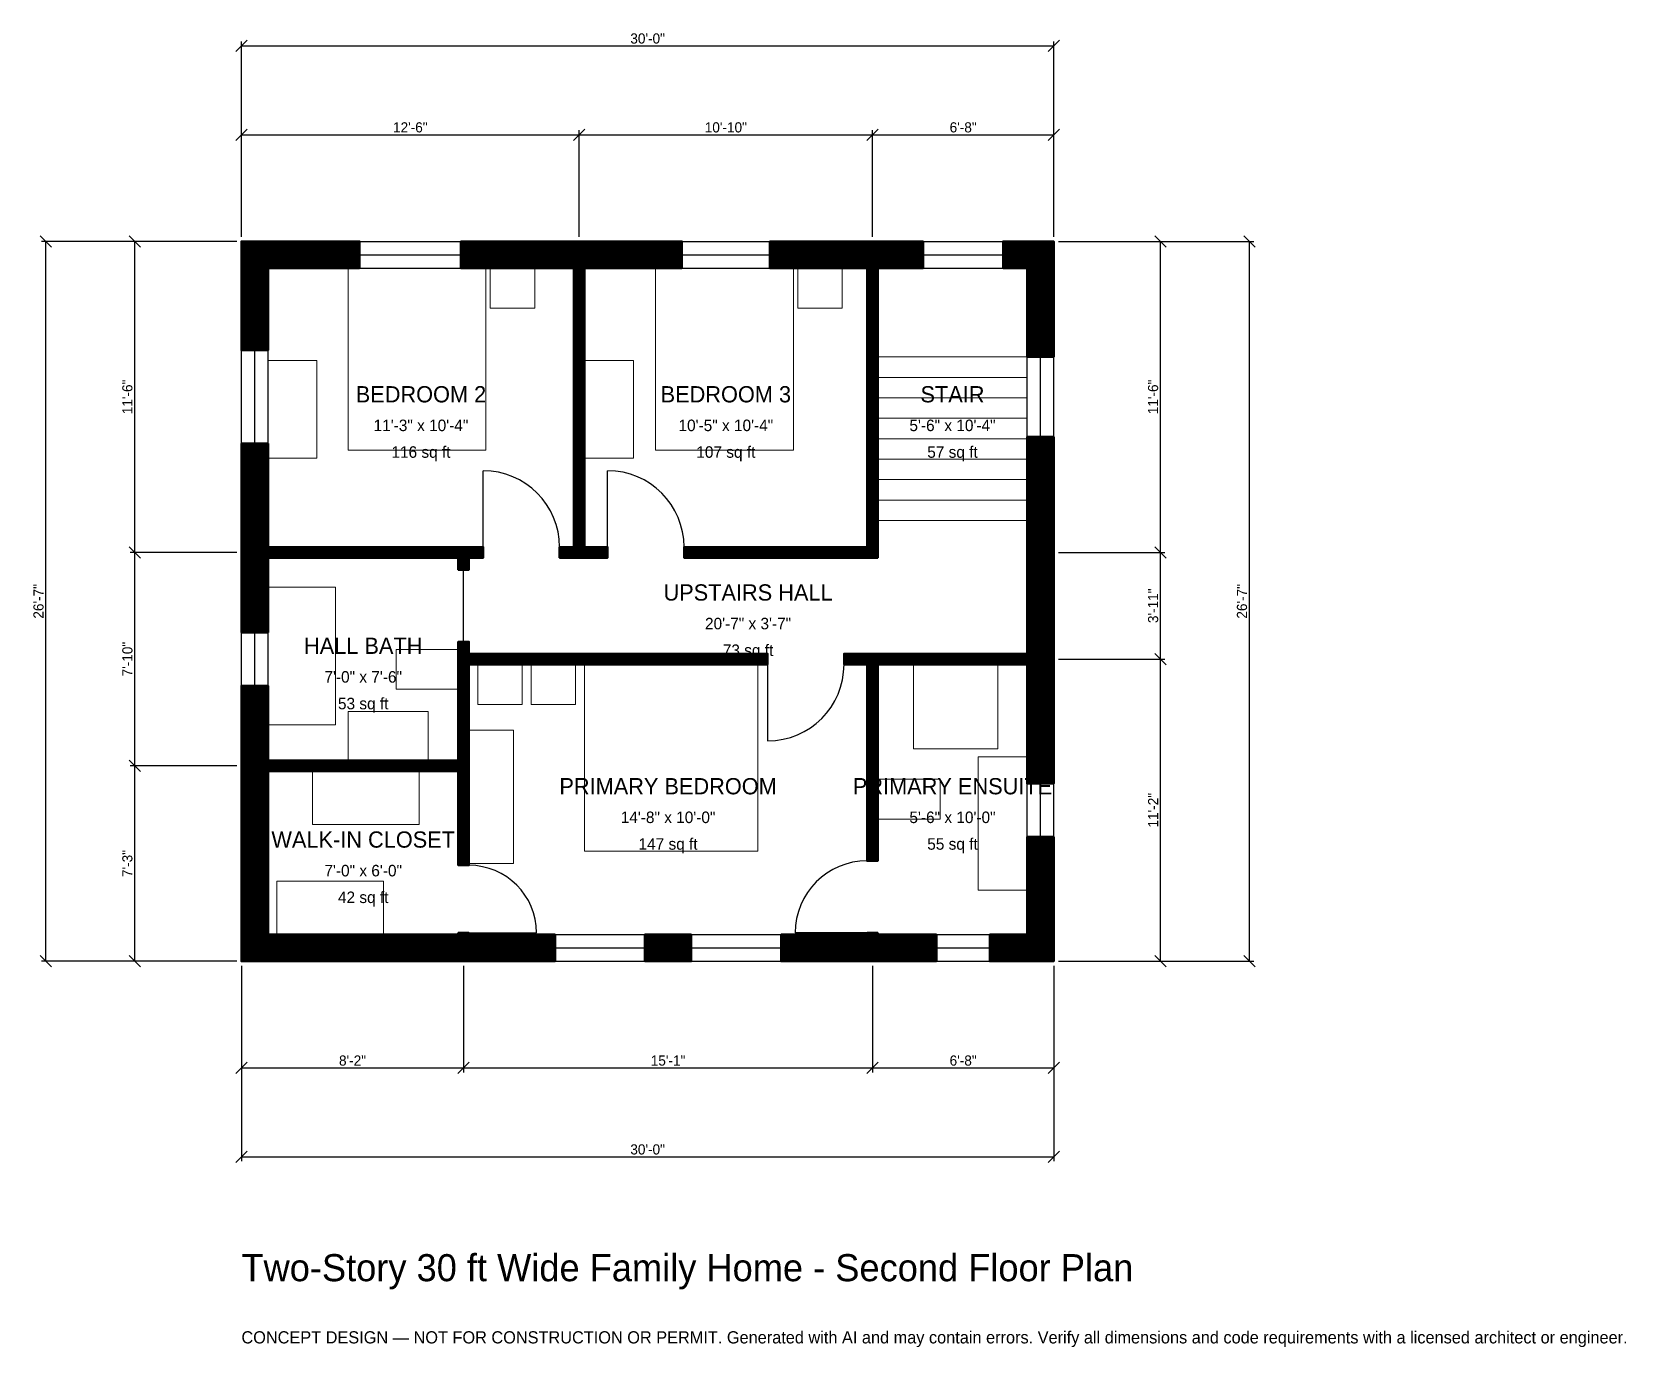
# Model space of a CAD drawing. Header units: inches. Extents: x -93 to 613, y -171 to 412.
import ezdxf
from ezdxf.enums import TextEntityAlignment as Align

# ---------------------------------------------------------------- set-up
doc = ezdxf.new("R2010")
doc.units = ezdxf.units.IN
doc.header["$MEASUREMENT"] = 0
for name, color, linetype, lineweight in [('A-ANNO-DIMS', 1, 'Continuous', 13), ('A-ANNO-TEXT', 7, 'Continuous', 18), ('A-AREA-IDEN', 7, 'Continuous', 18), ('A-DOOR', 2, 'Continuous', 25), ('A-FLOR-FIXT', 9, 'Continuous', 13), ('A-FLOR-STRS', 3, 'Continuous', 18), ('A-FURN', 9, 'Continuous', 13), ('A-GLAZ', 4, 'Continuous', 25), ('A-WALL', 7, 'Continuous', 50), ('A-WALL-PATT', 8, 'Continuous', 13)]:
    doc.layers.add(name, color=color, linetype=linetype, lineweight=lineweight)
doc.dimstyles.new('PLAN', dxfattribs={"dimtxt": 4.5, "dimasz": 3, "dimexe": 2, "dimexo": 2, "dimgap": 1, "dimtad": 1, "dimdec": 0, "dimlunit": 4, "dimtsz": 2.5, "dimcen": 2.5, "dimclrd": 1, "dimclre": 1, "dimazin": 3, "dimtfac": 1, "dimtmove": 0, "dimatfit": 3})

msp = doc.modelspace()

# ---------------------------------------------------------------- hatches: boundary and pattern name
at = {"layer": 'A-WALL-PATT'}
h = msp.add_hatch(dxfattribs=at)
h.set_pattern_fill('ANSI31', color=8, scale=0.8)
h.paths.add_polyline_path([(92.5197, 0), (11.811, 0), (11.811, 0), (0, 0), (0, 0), (0, 0), (0, 11.811), (0, 11.811), (0, 80.7087), (0, 84.252), (0, 84.252), (0, 88.9764), (0, 88.9764), (0, 92.5197), (0, 122.0472), (11.811, 122.0472), (11.811, 92.5197), (11.811, 88.9764), (96.063, 88.9764), (96.063, 131.4961), (96.063, 136.2205), (96.063, 141.5354), (100.7874, 141.5354), (100.7874, 136.2205), (233.0709, 136.2205), (233.0709, 131.4961), (100.7874, 131.4961), (100.7874, 88.9764), (100.7874, 84.252), (100.7874, 42.5197), (96.063, 42.5197), (96.063, 84.252), (11.811, 84.252), (11.811, 80.7087), (11.811, 11.811), (92.5197, 11.811), (96.063, 11.811), (96.063, 12.5984), (100.7874, 12.5984), (100.7874, 11.811), (104.3307, 11.811), (138.9108, 11.811), (138.9108, 0), (104.3307, 0), (100.7874, 0), (100.7874, 0), (96.063, 0), (96.063, 0), (92.5197, 0)])
h.paths.add_polyline_path([(0, 175.1969), (0, 178.7402), (0, 178.7402), (0, 183.4646), (0, 183.4646), (0, 187.0079), (0, 229.3307), (11.811, 229.3307), (11.811, 187.0079), (11.811, 183.4646), (96.063, 183.4646), (100.7874, 183.4646), (107.0866, 183.4646), (107.0866, 178.7402), (100.7874, 178.7402), (100.7874, 173.4252), (96.063, 173.4252), (96.063, 178.7402), (11.811, 178.7402), (11.811, 175.1969), (11.811, 145.6693), (0, 145.6693), (0, 175.1969)])
h.paths.add_polyline_path([(0, 307.0866), (0, 307.0866), (0, 318.8976), (0, 318.8976), (0, 318.8977), (11.811, 318.8977), (11.811, 318.8976), (52.3622, 318.8976), (52.3622, 307.0866), (11.811, 307.0866), (11.811, 270.6693), (0, 270.6693), (0, 307.0866)])
h.paths.add_polyline_path([(143.7008, 318.8976), (147.2441, 318.8976), (147.2441, 318.8977), (151.9685, 318.8977), (151.9685, 318.8976), (155.5118, 318.8976), (195.0787, 318.8976), (195.0787, 307.0866), (155.5118, 307.0866), (151.9685, 307.0866), (151.9685, 183.4646), (162.2047, 183.4646), (162.2047, 178.7402), (151.9685, 178.7402), (147.2441, 178.7402), (140.9449, 178.7402), (140.9449, 183.4646), (147.2441, 183.4646), (147.2441, 307.0866), (143.7008, 307.0866), (97.2441, 307.0866), (97.2441, 318.8976), (143.7008, 318.8976)])
h.paths.add_polyline_path([(273.622, 318.8976), (277.1654, 318.8976), (277.1654, 318.8977), (281.8898, 318.8977), (281.8898, 318.8976), (285.4331, 318.8976), (301.9685, 318.8976), (301.9685, 307.0866), (285.4331, 307.0866), (281.8898, 307.0866), (281.8898, 183.4646), (281.8898, 178.7402), (277.1654, 178.7402), (196.063, 178.7402), (196.063, 183.4646), (277.1654, 183.4646), (277.1654, 307.0866), (273.622, 307.0866), (234.0551, 307.0866), (234.0551, 318.8976), (273.622, 318.8976)])
h.paths.add_polyline_path([(348.0315, 318.8976), (348.0315, 318.8977), (359.8425, 318.8977), (359.8425, 318.8976), (359.8426, 318.8976), (359.8426, 307.0866), (359.8425, 307.0866), (359.8425, 267.7165), (348.0315, 267.7165), (348.0315, 307.0866), (337.4016, 307.0866), (337.4016, 318.8976), (348.0315, 318.8976)])
h.paths.add_polyline_path([(359.8425, 187.0079), (359.8425, 175.1969), (359.8425, 139.7638), (359.8425, 136.2205), (359.8426, 136.2205), (359.8426, 131.4961), (359.8425, 131.4961), (359.8425, 127.9528), (359.8425, 78.7402), (348.0315, 78.7402), (348.0315, 127.9528), (348.0315, 131.4961), (281.8898, 131.4961), (281.8898, 44.4882), (277.1654, 44.4882), (277.1654, 131.4961), (266.9291, 131.4961), (266.9291, 136.2205), (277.1654, 136.2205), (281.8898, 136.2205), (348.0315, 136.2205), (348.0315, 139.7638), (348.0315, 175.1969), (348.0315, 187.0079), (348.0315, 232.2835), (359.8425, 232.2835), (359.8425, 187.0079)])
h.paths.add_polyline_path([(359.8425, 11.811), (359.8426, 11.811), (359.8426, 0), (359.8425, 0), (359.8425, 0), (348.0315, 0), (348.0315, 0), (331.4961, 0), (331.4961, 11.811), (348.0315, 11.811), (348.0315, 55.1181), (359.8425, 55.1181), (359.8425, 11.811)])
h.paths.add_polyline_path([(285.4331, 0), (281.8898, 0), (281.8898, 0), (277.1654, 0), (277.1654, 0), (273.622, 0), (239.042, 0), (239.042, 11.811), (273.622, 11.811), (277.1654, 11.811), (277.1654, 12.5984), (281.8898, 12.5984), (281.8898, 11.811), (285.4331, 11.811), (307.874, 11.811), (307.874, 0), (285.4331, 0)])
h.paths.add_polyline_path([(178.6745, 0), (178.6745, 11.811), (199.2782, 11.811), (199.2782, 0), (178.6745, 0)])

# ---------------------------------------------------------------- linework, layer by layer
at = {"layer": 'A-DOOR'}
for p, q in [((107.0866, 183.4646), (107.0866, 217.3228)), ((162.2047, 183.4646), (162.2047, 217.3228)), ((98.4252, 141.5354), (98.4252, 173.4252)), ((233.0709, 131.4961), (233.0709, 97.6378)), ((100.7874, 12.5984), (130.7087, 12.5984)), ((277.1654, 12.5984), (245.2756, 12.5984))]:
    msp.add_line(p, q, dxfattribs=at)
for centre, radius, start, end in [((107.0866, 183.4646), 33.8583, 0, 90), ((162.2047, 183.4646), 33.8583, 0, 90), ((233.0709, 131.4961), 33.8583, 270, 360), ((100.7874, 12.5984), 29.9213, 0, 90), ((277.1654, 12.5984), 31.8898, 90, 180)]:
    msp.add_arc(centre, radius, start, end, dxfattribs=at)
at = {"layer": 'A-FLOR-FIXT'}
for points in [[(11.811, 104.7244), (41.7323, 104.7244), (41.7323, 165.748), (11.811, 165.748)], [(68.5039, 120.4724), (96.063, 120.4724), (96.063, 138.189), (68.5039, 138.189)], [(297.6378, 94.0945), (335.0394, 94.0945), (335.0394, 131.4961), (297.6378, 131.4961)], [(47.2441, 88.9764), (82.6772, 88.9764), (82.6772, 110.6299), (47.2441, 110.6299)], [(326.378, 31.4961), (348.0315, 31.4961), (348.0315, 90.5512), (326.378, 90.5512)], [(281.8898, 62.9921), (309.4488, 62.9921), (309.4488, 80.7087), (281.8898, 80.7087)]]:
    msp.add_lwpolyline(points, close=True, dxfattribs=at)
at = {"layer": 'A-FLOR-STRS'}
for p, q in [((281.8898, 267.7165), (348.0315, 267.7165)), ((281.8898, 258.6614), (348.0315, 258.6614)), ((281.8898, 249.6063), (348.0315, 249.6063)), ((281.8898, 240.5512), (348.0315, 240.5512)), ((281.8898, 231.4961), (348.0315, 231.4961)), ((281.8898, 222.4409), (348.0315, 222.4409)), ((281.8898, 213.3858), (348.0315, 213.3858)), ((281.8898, 204.3307), (348.0315, 204.3307)), ((281.8898, 195.2756), (348.0315, 195.2756))]:
    msp.add_line(p, q, dxfattribs=at)
at = {"layer": 'A-FURN'}
for points in [[(47.2441, 226.378), (108.2677, 226.378), (108.2677, 307.0866), (47.2441, 307.0866)], [(110.2362, 289.3701), (129.9213, 289.3701), (129.9213, 307.0866), (110.2362, 307.0866)], [(183.4646, 226.378), (244.4882, 226.378), (244.4882, 307.0866), (183.4646, 307.0866)], [(246.4567, 289.3701), (266.1417, 289.3701), (266.1417, 307.0866), (246.4567, 307.0866)], [(11.811, 222.8346), (33.4646, 222.8346), (33.4646, 266.1417), (11.811, 266.1417)], [(151.9685, 222.8346), (173.622, 222.8346), (173.622, 266.1417), (151.9685, 266.1417)], [(104.7244, 113.7795), (124.4094, 113.7795), (124.4094, 131.4961), (104.7244, 131.4961)], [(128.3465, 113.7795), (148.0315, 113.7795), (148.0315, 131.4961), (128.3465, 131.4961)], [(151.9685, 48.8189), (228.7402, 48.8189), (228.7402, 131.4961), (151.9685, 131.4961)], [(100.7874, 43.3071), (120.4724, 43.3071), (120.4724, 102.3622), (100.7874, 102.3622)], [(31.4961, 60.6299), (78.7402, 60.6299), (78.7402, 84.252), (31.4961, 84.252)], [(15.748, 11.811), (62.9921, 11.811), (62.9921, 35.4331), (15.748, 35.4331)]]:
    msp.add_lwpolyline(points, close=True, dxfattribs=at)
at = {"layer": 'A-GLAZ'}
for p, q in [((52.3622, 318.8976), (97.2441, 318.8976)), ((195.0787, 318.8976), (234.0551, 318.8976)), ((301.9685, 318.8976), (337.4016, 318.8976)), ((52.3622, 312.9921), (97.2441, 312.9921)), ((195.0787, 312.9921), (234.0551, 312.9921)), ((301.9685, 312.9921), (337.4016, 312.9921)), ((52.3622, 307.0866), (97.2441, 307.0866)), ((195.0787, 307.0866), (234.0551, 307.0866)), ((301.9685, 307.0866), (337.4016, 307.0866)), ((0, 229.3307), (0, 270.6693)), ((5.9055, 229.3307), (5.9055, 270.6693)), ((11.811, 229.3307), (11.811, 270.6693)), ((348.0315, 232.2835), (348.0315, 267.7165)), ((353.937, 232.2835), (353.937, 267.7165)), ((359.8425, 232.2835), (359.8425, 267.7165)), ((0, 122.0472), (0, 145.6693)), ((5.9055, 122.0472), (5.9055, 145.6693)), ((11.811, 122.0472), (11.811, 145.6693)), ((348.0315, 55.1181), (348.0315, 78.7402)), ((353.937, 55.1181), (353.937, 78.7402)), ((359.8425, 55.1181), (359.8425, 78.7402)), ((138.9108, 11.811), (178.6745, 11.811)), ((199.2782, 11.811), (239.042, 11.811)), ((307.874, 11.811), (331.4961, 11.811)), ((138.9108, 5.9055), (178.6745, 5.9055)), ((138.9108, 0), (178.6745, 0)), ((199.2782, 5.9055), (239.042, 5.9055)), ((199.2782, 0), (239.042, 0)), ((307.874, 5.9055), (331.4961, 5.9055)), ((307.874, 0), (331.4961, 0))]:
    msp.add_line(p, q, dxfattribs=at)
at = {"layer": 'A-WALL'}
for points in [[(0, 307.0866), (0, 307.0866), (0, 318.8976), (0, 318.8976), (0, 318.8977), (11.811, 318.8977), (11.811, 318.8976), (52.3622, 318.8976), (52.3622, 307.0866), (11.811, 307.0866), (11.811, 270.6693), (0, 270.6693), (0, 307.0866)], [(143.7008, 318.8976), (147.2441, 318.8976), (147.2441, 318.8977), (151.9685, 318.8977), (151.9685, 318.8976), (155.5118, 318.8976), (195.0787, 318.8976), (195.0787, 307.0866), (155.5118, 307.0866), (151.9685, 307.0866), (151.9685, 183.4646), (162.2047, 183.4646), (162.2047, 178.7402), (151.9685, 178.7402), (147.2441, 178.7402), (140.9449, 178.7402), (140.9449, 183.4646), (147.2441, 183.4646), (147.2441, 307.0866), (143.7008, 307.0866), (97.2441, 307.0866), (97.2441, 318.8976), (143.7008, 318.8976)], [(273.622, 318.8976), (277.1654, 318.8976), (277.1654, 318.8977), (281.8898, 318.8977), (281.8898, 318.8976), (285.4331, 318.8976), (301.9685, 318.8976), (301.9685, 307.0866), (285.4331, 307.0866), (281.8898, 307.0866), (281.8898, 183.4646), (281.8898, 178.7402), (277.1654, 178.7402), (196.063, 178.7402), (196.063, 183.4646), (277.1654, 183.4646), (277.1654, 307.0866), (273.622, 307.0866), (234.0551, 307.0866), (234.0551, 318.8976), (273.622, 318.8976)], [(348.0315, 318.8976), (348.0315, 318.8977), (359.8425, 318.8977), (359.8425, 318.8976), (359.8426, 318.8976), (359.8426, 307.0866), (359.8425, 307.0866), (359.8425, 267.7165), (348.0315, 267.7165), (348.0315, 307.0866), (337.4016, 307.0866), (337.4016, 318.8976), (348.0315, 318.8976)], [(0, 175.1969), (0, 178.7402), (0, 178.7402), (0, 183.4646), (0, 183.4646), (0, 187.0079), (0, 229.3307), (11.811, 229.3307), (11.811, 187.0079), (11.811, 183.4646), (96.063, 183.4646), (100.7874, 183.4646), (107.0866, 183.4646), (107.0866, 178.7402), (100.7874, 178.7402), (100.7874, 173.4252), (96.063, 173.4252), (96.063, 178.7402), (11.811, 178.7402), (11.811, 175.1969), (11.811, 145.6693), (0, 145.6693), (0, 175.1969)], [(359.8425, 187.0079), (359.8425, 175.1969), (359.8425, 139.7638), (359.8425, 136.2205), (359.8426, 136.2205), (359.8426, 131.4961), (359.8425, 131.4961), (359.8425, 127.9528), (359.8425, 78.7402), (348.0315, 78.7402), (348.0315, 127.9528), (348.0315, 131.4961), (281.8898, 131.4961), (281.8898, 44.4882), (277.1654, 44.4882), (277.1654, 131.4961), (266.9291, 131.4961), (266.9291, 136.2205), (277.1654, 136.2205), (281.8898, 136.2205), (348.0315, 136.2205), (348.0315, 139.7638), (348.0315, 175.1969), (348.0315, 187.0079), (348.0315, 232.2835), (359.8425, 232.2835), (359.8425, 187.0079)], [(92.5197, 0), (11.811, 0), (11.811, 0), (0, 0), (0, 0), (0, 0), (0, 11.811), (0, 11.811), (0, 80.7087), (0, 84.252), (0, 84.252), (0, 88.9764), (0, 88.9764), (0, 92.5197), (0, 122.0472), (11.811, 122.0472), (11.811, 92.5197), (11.811, 88.9764), (96.063, 88.9764), (96.063, 131.4961), (96.063, 136.2205), (96.063, 141.5354), (100.7874, 141.5354), (100.7874, 136.2205), (233.0709, 136.2205), (233.0709, 131.4961), (100.7874, 131.4961), (100.7874, 88.9764), (100.7874, 84.252), (100.7874, 42.5197), (96.063, 42.5197), (96.063, 84.252), (11.811, 84.252), (11.811, 80.7087), (11.811, 11.811), (92.5197, 11.811), (96.063, 11.811), (96.063, 12.5984), (100.7874, 12.5984), (100.7874, 11.811), (104.3307, 11.811), (138.9108, 11.811), (138.9108, 0), (104.3307, 0), (100.7874, 0), (100.7874, 0), (96.063, 0), (96.063, 0), (92.5197, 0)], [(359.8425, 11.811), (359.8426, 11.811), (359.8426, 0), (359.8425, 0), (359.8425, 0), (348.0315, 0), (348.0315, 0), (331.4961, 0), (331.4961, 11.811), (348.0315, 11.811), (348.0315, 55.1181), (359.8425, 55.1181), (359.8425, 11.811)], [(178.6745, 0), (178.6745, 11.811), (199.2782, 11.811), (199.2782, 0), (178.6745, 0)], [(285.4331, 0), (281.8898, 0), (281.8898, 0), (277.1654, 0), (277.1654, 0), (273.622, 0), (239.042, 0), (239.042, 11.811), (273.622, 11.811), (277.1654, 11.811), (277.1654, 12.5984), (281.8898, 12.5984), (281.8898, 11.811), (285.4331, 11.811), (307.874, 11.811), (307.874, 0), (285.4331, 0)]]:
    msp.add_lwpolyline(points, close=True, dxfattribs=at)

# ---------------------------------------------------------------- texts
at = {"layer": 'A-ANNO-TEXT'}
for s, height, p in [('Two-Story 30 ft Wide Family Home - Second Floor Plan', 12, (0, -141.7323)), ('CONCEPT DESIGN — NOT FOR CONSTRUCTION OR PERMIT. Generated with AI and may contain errors. Verify all dimensions and code requirements with a licensed architect or engineer.', 5.4, (0, -169.2913))]:
    msp.add_text(s, height=height, dxfattribs=at).set_placement(p)
at = {"layer": 'A-AREA-IDEN'}
for s, height, p in [('BEDROOM 2', 7.2, (79.5276, 251.1811)), ('BEDROOM 3', 7.2, (214.5669, 251.1811)), ('STAIR', 7.2, (314.9606, 251.1811)), ('11\'-3" x 10\'-4"', 5.1, (79.5276, 237.4016)), ('10\'-5" x 10\'-4"', 5.1, (214.5669, 237.4016)), ('5\'-6" x 10\'-4"', 5.1, (314.9606, 237.4016)), ('116 sq ft', 5.1, (79.5276, 225.5906)), ('107 sq ft', 5.1, (214.5669, 225.5906)), ('57 sq ft', 5.1, (314.9606, 225.5906)), ('UPSTAIRS HALL', 7.2, (224.4094, 163.3858)), ('20\'-7" x 3\'-7"', 5.1, (224.4094, 149.6063)), ('HALL BATH', 7.2, (53.937, 139.7638)), ('73 sq ft', 5.1, (224.4094, 137.7953)), ('7\'-0" x 7\'-6"', 5.1, (53.937, 125.9843)), ('53 sq ft', 5.1, (53.937, 114.1732)), ('PRIMARY BEDROOM', 7.2, (188.9764, 77.5591)), ('PRIMARY ENSUITE', 7.2, (314.9606, 77.5591)), ('14\'-8" x 10\'-0"', 5.1, (188.9764, 63.7795)), ('5\'-6" x 10\'-0"', 5.1, (314.9606, 63.7795)), ('WALK-IN CLOSET', 7.2, (53.937, 53.937)), ('147 sq ft', 5.1, (188.9764, 51.9685)), ('55 sq ft', 5.1, (314.9606, 51.9685)), ('7\'-0" x 6\'-0"', 5.1, (53.937, 40.1575)), ('42 sq ft', 5.1, (53.937, 28.3465))]:
    msp.add_text(s, height=height, dxfattribs=at).set_placement(p, align=Align.MIDDLE_CENTER)

# ---------------------------------------------------------------- dimensions: what is measured, and where the dimension line sits
at = {"layer": 'A-ANNO-DIMS'}
for base, p1, p2, text in [((0, 405.5118), (0, 318.8976), (359.8425, 318.8976), '30\'-0"'), ((0, 366.1417), (0, 318.8976), (149.6063, 318.8976), '12\'-6"'), ((149.6063, 366.1417), (149.6063, 318.8976), (279.5276, 318.8976), '10\'-10"'), ((279.5276, 366.1417), (279.5276, 318.8976), (359.8425, 318.8976), '6\'-8"'), ((0, -47.2441), (0, 0), (98.4252, 0), '8\'-2"'), ((0, -86.6142), (0, 0), (359.8425, 0), '30\'-0"'), ((98.4252, -47.2441), (98.4252, 0), (279.5276, 0), '15\'-1"'), ((279.5276, -47.2441), (279.5276, 0), (359.8425, 0), '6\'-8"')]:
    msp.add_linear_dim(base=base, p1=p1, p2=p2, text=text, dimstyle='PLAN', dxfattribs=at).render()
for base, p1, p2, text in [((-86.6142, 0), (0, 0), (0, 318.8976), '26\'-7"'), ((-47.2441, 181.1024), (0, 181.1024), (0, 318.8976), '11\'-6"'), ((407.0866, 181.1024), (359.8425, 181.1024), (359.8425, 318.8976), '11\'-6"'), ((446.4567, 0), (359.8425, 0), (359.8425, 318.8976), '26\'-7"'), ((-47.2441, 86.6142), (0, 86.6142), (0, 181.1024), '7\'-10"'), ((407.0866, 133.8583), (359.8425, 133.8583), (359.8425, 181.1024), '3\'-11"'), ((407.0866, 0), (359.8425, 0), (359.8425, 133.8583), '11\'-2"'), ((-47.2441, 0), (0, 0), (0, 86.6142), '7\'-3"')]:
    msp.add_linear_dim(base=base, p1=p1, p2=p2, angle=90, text=text, dimstyle='PLAN', dxfattribs=at).render()

doc.saveas('drawing.dxf')
